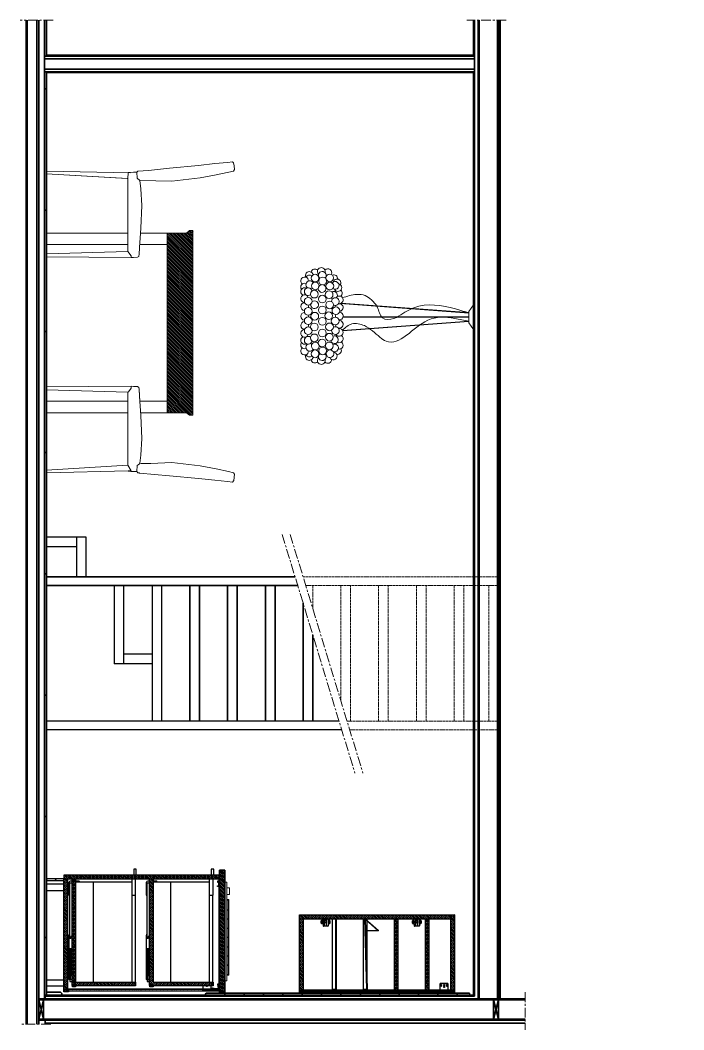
# Model space of a CAD drawing. Header units: millimetres. Extents: x 0 to 3008, y 0 to 49642.
# Drawn here: x 2322 to 2665, y 48505 to 49027 of the extents above; entities that cross this region are included whole.
import ezdxf

# ---------------------------------------------------------------- set-up
doc = ezdxf.new("R2010")
doc.units = ezdxf.units.MM
doc.linetypes.add('ACAD_ISO02W100', pattern=[15, 12, -3])
doc.linetypes.add('CENTERX2', pattern=[4, 2.5, -0.5, 0.5, -0.5])
for name, color, linetype, lineweight in [('A-ANNO-SYMBT', 1, 'ACAD_ISO02W100', 9), ('A-DOOR-FULL', 5, 'Continuous', 25), ('A-FLOR-LEVL', 5, 'Continuous', 35), ('A-FURN', 251, 'Continuous', 18), ('A-GLAZ-FULL', 5, 'Continuous', 25), ('A-LINE-GRPH', 1, 'CENTERX2', 13), ('A-WALL-FULL', 4, 'Continuous', 35)]:
    doc.layers.add(name, color=color, linetype=linetype, lineweight=lineweight)
for name, color, linetype in [('ARREDI SEZIONATI', 2, 'Continuous'), ('FINESTRE', 5, 'Continuous'), ('linee sezionate', 4, 'Continuous'), ('prospetti', 5, 'Continuous'), ('viti', 250, 'Continuous')]:
    doc.layers.add(name, color=color, linetype=linetype)

msp = doc.modelspace()

# ---------------------------------------------------------------- hatches: boundary and pattern name
at = {"layer": 'ARREDI SEZIONATI'}
h = msp.add_hatch(dxfattribs=at)
h.set_pattern_fill('ANSI31', color=256, scale=0.21, angle=-90)
h.paths.add_polyline_path([(2835.78, 48699.52), (2834.03, 48699.52), (2832.28, 48698.21), (2832.28, 48698.36), (2822.56, 48698.36), (2822.56, 48611.31), (2822.56, 48605.49), (2832.48, 48605.49), (2834.03, 48604.13), (2835.78, 48604.13)])
h.paths.add_polyline_path([(2410.98, 48917.86), (2409.23, 48917.86), (2407.67, 48916.5), (2397.76, 48916.5), (2397.76, 48885.81), (2397.76, 48823.63), (2407.67, 48823.63), (2409.23, 48822.47), (2410.98, 48822.47)])
h = msp.add_hatch(dxfattribs=at)
h.set_pattern_fill('ANSI31', color=256, scale=0.21, angle=-90)
h.paths.add_polyline_path([(2427.49, 48524.24), (2424.69, 48524.24), (2424.69, 48587.48), (2427.49, 48587.48)])
h.paths.add_polyline_path([(2422.87, 48525.73), (2345.23, 48525.73), (2345.23, 48526.18), (2422.87, 48526.18)])
h.paths.add_polyline_path([(2421.15, 48527.93), (2388.4, 48527.93), (2388.4, 48582.93), (2390.4, 48582.93), (2390.4, 48529.43), (2421.15, 48529.43)])
h.paths.add_polyline_path([(2381.15, 48527.93), (2379.4, 48527.93), (2348.4, 48527.93), (2348.4, 48529.43), (2379.4, 48529.43), (2381.15, 48529.43)])
h.paths.add_polyline_path([(2350.4, 48529.43), (2348.4, 48529.43), (2348.4, 48582.93), (2350.4, 48582.93)])
h.paths.add_polyline_path([(2346.4, 48526.18), (2345.23, 48526.18), (2345.23, 48525.73), (2346.4, 48525.73), (2346.4, 48524.93), (2344.4, 48524.93), (2344.4, 48582.93), (2346.4, 48582.93)])
h.paths.add_polyline_path([(2384.4, 48582.93), (2364.4, 48582.93), (2346.4, 48582.93), (2344.4, 48582.93), (2344.4, 48584.93), (2364.4, 48584.93), (2384.4, 48584.93)])
h.paths.add_polyline_path([(2424.4, 48582.93), (2404.4, 48582.93), (2384.4, 48582.93), (2384.4, 48584.93), (2404.4, 48584.93), (2424.4, 48584.93)])
h = msp.add_hatch(dxfattribs=at)
h.set_pattern_fill('ANSI31', color=256, angle=-90)
h.paths.add_polyline_path([(2344.4, 48581.93), (2335.35, 48581.93), (2335.35, 48582.93), (2344.4, 48582.93)])
h = msp.add_hatch(dxfattribs=at)
h.set_pattern_fill('ANSI31', color=256, scale=0.21, angle=-90)
h.paths.add_polyline_path([(2468.09, 48524.38), (2468.09, 48525.18), (2466.93, 48525.18), (2466.93, 48525.63), (2468.09, 48525.63), (2468.09, 48562.38), (2466.09, 48562.38), (2466.09, 48524.38)])
h.paths.add_polyline_path([(2545.76, 48525.18), (2545.76, 48525.63), (2466.93, 48525.63), (2466.93, 48525.18)])
h.paths.add_polyline_path([(2546.09, 48562.38), (2546.09, 48564.38), (2466.09, 48564.38), (2466.09, 48562.38), (2468.09, 48562.38)])
h.paths.add_polyline_path([(2517.09, 48525.63), (2517.09, 48562.38), (2515.09, 48562.38), (2515.09, 48525.63)])
h.paths.add_polyline_path([(2533.09, 48525.63), (2533.09, 48562.38), (2531.09, 48562.38), (2531.09, 48525.63)])
h.paths.add_polyline_path([(2545.76, 48525.63), (2545.76, 48525.18), (2544.09, 48525.18), (2544.09, 48524.38), (2546.09, 48524.38), (2546.09, 48524.97), (2546.09, 48562.38), (2544.09, 48562.38), (2544.09, 48525.63)])

# ---------------------------------------------------------------- linework, layer by layer
for p, q in [((2346.4, 48526.18), (2346.4, 48582.93)), ((2384.4, 48584.93), (2384.4, 48582.93)), ((2424.4, 48584.93), (2424.4, 48582.93)), ((2500.1, 48562.32), (2500.09, 48562.38)), ((2501.09, 48561.43), (2501.09, 48562.38)), ((2419.87, 48525.73), (2416.6, 48525.73)), ((2468.09, 48524.38), (2468.09, 48525.18)), ((2542.38, 48525.18), (2539.12, 48525.18))]:
    msp.add_line(p, q)
at = {"layer": 'A-ANNO-SYMBT', "ltscale": 0.1}
for p, q in [((2467.92, 48738.98), (2569.79, 48738.98)), ((2469.29, 48734.48), (2568.79, 48734.48)), ((2472.92, 48722.58), (2472.92, 48734.48)), ((2487.42, 48734.48), (2487.42, 48674.99)), ((2492.42, 48664.48), (2492.42, 48734.48)), ((2492.42, 48664.48), (2492.42, 48734.48)), ((2506.92, 48734.48), (2506.92, 48664.48)), ((2506.92, 48734.48), (2506.92, 48664.48)), ((2511.92, 48664.48), (2511.92, 48734.48)), ((2511.92, 48664.48), (2511.92, 48734.48)), ((2526.42, 48734.48), (2526.42, 48664.48)), ((2531.42, 48664.48), (2531.42, 48734.48)), ((2545.92, 48734.48), (2545.92, 48664.48)), ((2550.92, 48664.48), (2550.92, 48734.48)), ((2563.79, 48734.48), (2563.79, 48664.48)), ((2568.79, 48664.48), (2568.79, 48734.48)), ((2490.62, 48664.48), (2568.79, 48664.48)), ((2491.99, 48659.98), (2569.79, 48659.98))]:
    msp.add_line(p, q, dxfattribs=at)
at = {"layer": 'A-DOOR-FULL', "ltscale": 0.1}
for p, q in [((2355.88, 48759.48), (2335.38, 48759.48)), ((2350.88, 48759.48), (2350.88, 48738.98)), ((2355.88, 48738.98), (2355.88, 48759.48)), ((2350.88, 48754.48), (2335.38, 48754.48)), ((2370.38, 48734.48), (2370.38, 48694.07)), ((2375.38, 48694.07), (2375.38, 48734.48)), ((2389.88, 48734.48), (2389.88, 48664.48)), ((2394.88, 48664.48), (2394.88, 48734.48)), ((2428.92, 48664.48), (2428.92, 48734.48)), ((2433.92, 48734.48), (2433.92, 48664.48)), ((2448.42, 48664.48), (2448.42, 48734.48)), ((2453.42, 48734.48), (2453.42, 48664.48)), ((2389.88, 48699.07), (2375.38, 48699.07)), ((2389.88, 48694.07), (2370.38, 48694.07))]:
    msp.add_line(p, q, dxfattribs=at)
at = {"layer": 'A-FLOR-LEVL'}
for p, q in [((2463.78, 48738.98), (2335.41, 48738.98)), ((2465.3, 48734.48), (2335.37, 48734.48)), ((2409.42, 48734.48), (2409.42, 48664.48)), ((2414.42, 48664.48), (2414.42, 48734.48)), ((2428.92, 48734.48), (2428.92, 48664.48)), ((2433.92, 48664.48), (2433.92, 48734.48)), ((2467.92, 48725.38), (2467.92, 48664.48)), ((2472.92, 48664.48), (2472.92, 48708.97)), ((2427.07, 48523.98), (2427.92, 48523.98)), ((2437.07, 48523.98), (2437.92, 48523.98)), ((2447.07, 48523.98), (2447.92, 48523.98)), ((2457.07, 48523.98), (2457.92, 48523.98)), ((2467.07, 48523.98), (2467.92, 48523.98)), ((2477.07, 48523.98), (2477.92, 48523.98)), ((2487.07, 48523.98), (2487.92, 48523.98)), ((2497.07, 48523.98), (2497.92, 48523.98)), ((2507.07, 48523.98), (2507.92, 48523.98)), ((2517.07, 48523.98), (2517.92, 48523.98)), ((2527.07, 48523.98), (2527.92, 48523.98)), ((2537.07, 48523.98), (2537.92, 48523.98)), ((2547.07, 48523.98), (2547.92, 48523.98))]:
    msp.add_line(p, q, dxfattribs=at)
at = {"layer": 'A-FLOR-LEVL', "ltscale": 0.003}
for p, q in [((2414.42, 48664.48), (2414.42, 48734.48)), ((2428.92, 48734.48), (2428.92, 48664.48)), ((2433.92, 48664.48), (2433.92, 48734.48)), ((2448.42, 48734.48), (2448.42, 48664.48)), ((2453.42, 48664.48), (2453.42, 48734.48))]:
    msp.add_line(p, q, dxfattribs=at)
at = {"layer": 'A-FURN'}
for p, q in [((2413.9, 48951.48), (2398.92, 48950.11)), ((2422.26, 48952.45), (2413.9, 48951.48)), ((2428.87, 48953.03), (2422.26, 48952.45)), ((2431.39, 48953.42), (2428.87, 48953.03)), ((2431.98, 48952.84), (2431.39, 48953.42)), ((2432.37, 48951.28), (2431.98, 48952.84)), ((2432.56, 48949.34), (2432.37, 48951.28)), ((2377.53, 48947.59), (2377.35, 48944.68)), ((2377.72, 48947.78), (2377.53, 48947.59)), ((2380.25, 48947.98), (2377.72, 48947.78)), ((2382, 48947.98), (2380.25, 48947.98)), ((2382.49, 48948.46), (2382, 48947.97)), ((2382, 48947.97), (2382.19, 48944.87)), ((2388.03, 48948.95), (2382.49, 48948.46)), ((2398.92, 48950.11), (2388.03, 48948.95)), ((2414.67, 48945.07), (2423.04, 48946.62)), ((2423.04, 48946.62), (2431.98, 48948.56)), ((2431.98, 48948.56), (2432.56, 48949.34)), ((2377.34, 48944.67), (2377.34, 48916.5)), ((2382.19, 48944.87), (2383.66, 48943.7)), ((2384.14, 48939.43), (2383.66, 48943.7)), ((2383.66, 48943.7), (2400.09, 48943.31)), ((2400.09, 48943.31), (2414.67, 48945.07)), ((2384.53, 48930.88), (2384.14, 48939.43)), ((2384.14, 48919.03), (2384.53, 48930.88)), ((2335.4, 48916.5), (2377.34, 48916.5)), ((2377.34, 48918.83), (2377.34, 48916.5)), ((2377.34, 48916.5), (2377.34, 48906.98)), ((2383.36, 48909.12), (2383.95, 48916.5)), ((2383.95, 48916.5), (2384.14, 48919.03)), ((2383.95, 48916.5), (2397.76, 48916.5)), ((2397.76, 48916.5), (2407.67, 48916.5)), ((2397.76, 48916.5), (2397.76, 48885.81)), ((2407.67, 48916.5), (2409.23, 48917.86)), ((2409.23, 48917.86), (2410.98, 48917.86)), ((2410.98, 48917.86), (2410.98, 48885.03)), ((2410.98, 48917.86), (2410.98, 48822.47)), ((2377.34, 48910.68), (2335.4, 48910.68)), ((2383.17, 48905.43), (2383.36, 48909.12)), ((2397.76, 48910.68), (2383.49, 48910.68)), ((2397.76, 48910.68), (2397.76, 48823.63)), ((2377.34, 48906.98), (2335.4, 48905.81)), ((2335.4, 48904.27), (2379.07, 48903.88)), ((2377.34, 48906.98), (2379.08, 48904.85)), ((2379.08, 48904.85), (2379.07, 48903.88)), ((2379.07, 48903.88), (2379.07, 48904.85)), ((2380.25, 48903.87), (2382.39, 48904.07)), ((2382.39, 48904.07), (2382.98, 48904.46)), ((2382.98, 48904.85), (2383.17, 48905.43)), ((2382.98, 48904.46), (2382.98, 48904.85)), ((2379.07, 48903.88), (2380.25, 48903.87)), ((2555.89, 48866.7), (2555.89, 48879.44)), ((2553.54, 48870.15), (2553.54, 48875.99)), ((2335.4, 48837.04), (2379.08, 48837.43)), ((2379.08, 48836.46), (2377.72, 48834.52)), ((2379.08, 48837.43), (2380.25, 48837.33)), ((2379.08, 48837.43), (2379.08, 48836.46)), ((2380.25, 48837.33), (2382.39, 48837.23)), ((2382.39, 48837.23), (2382.98, 48836.84)), ((2382.98, 48836.84), (2383.17, 48835.87)), ((2377.34, 48834.32), (2335.4, 48835.49)), ((2377.72, 48834.52), (2377.34, 48834.32)), ((2377.34, 48829.66), (2377.34, 48834.32)), ((2383.17, 48835.87), (2383.36, 48832.19)), ((2383.56, 48829.66), (2383.17, 48835.87)), ((2383.36, 48832.19), (2383.56, 48829.66)), ((2335.4, 48829.66), (2377.34, 48829.66)), ((2377.34, 48796.63), (2377.34, 48829.66)), ((2384.14, 48822.28), (2383.56, 48829.66)), ((2383.56, 48829.66), (2397.76, 48829.66)), ((2377.34, 48823.63), (2335.4, 48823.63)), ((2407.67, 48823.63), (2384.03, 48823.63)), ((2384.53, 48810.42), (2384.14, 48822.28)), ((2409.23, 48822.47), (2407.67, 48823.63)), ((2410.98, 48822.47), (2409.23, 48822.47)), ((2384.14, 48801.87), (2384.53, 48810.42)), ((2383.57, 48797.71), (2384.14, 48801.87)), ((2335.4, 48794.1), (2377.34, 48796.63)), ((2377.34, 48796.63), (2379.08, 48793.71)), ((2382.19, 48796.43), (2382, 48793.32)), ((2382.78, 48796.83), (2382.19, 48796.43)), ((2383.36, 48797.41), (2382.78, 48796.83)), ((2383.57, 48797.71), (2383.36, 48797.41)), ((2384.33, 48797.6), (2383.57, 48797.71)), ((2389.2, 48797.6), (2384.33, 48797.6)), ((2400.09, 48797.99), (2389.2, 48797.6)), ((2414.67, 48796.24), (2400.09, 48797.99)), ((2423.04, 48794.69), (2414.67, 48796.24)), ((2429.45, 48793.33), (2423.04, 48794.69)), ((2377.53, 48793.71), (2335.4, 48792.74)), ((2379.08, 48793.71), (2377.53, 48793.71)), ((2377.56, 48793.68), (2377.72, 48793.52)), ((2377.72, 48793.52), (2380.25, 48793.32)), ((2378.99, 48793.42), (2380.25, 48793.32)), ((2380.25, 48793.32), (2382, 48793.32)), ((2382, 48793.32), (2382.59, 48792.74)), ((2382.59, 48792.74), (2383.17, 48792.74)), ((2383.17, 48792.74), (2383.36, 48792.55)), ((2383.36, 48792.55), (2398.92, 48791.19)), ((2398.92, 48791.19), (2413.9, 48789.83)), ((2413.9, 48789.83), (2422.26, 48788.86)), ((2431.98, 48792.65), (2429.45, 48793.33)), ((2432.56, 48791.97), (2431.98, 48792.65)), ((2432.08, 48788.66), (2432.56, 48791.97)), ((2422.26, 48788.86), (2428.87, 48788.27)), ((2428.87, 48788.27), (2431.39, 48787.89)), ((2431.39, 48787.89), (2432.08, 48788.66)), ((2427.49, 48530.23), (2427.49, 48581.23)), ((2428.39, 48581.23), (2427.49, 48581.23)), ((2428.59, 48557.48), (2428.59, 48581.01)), ((2428.59, 48581.01), (2428.59, 48530.45)), ((2428.59, 48578.36), (2429.84, 48578.36)), ((2429.85, 48578.36), (2429.85, 48574.8)), ((2429.84, 48574.8), (2428.59, 48574.8)), ((2428.59, 48572.3), (2429.27, 48572.3)), ((2428.95, 48571.98), (2428.59, 48571.98)), ((2429.17, 48571.76), (2429.17, 48567.17)), ((2429.49, 48572.08), (2429.49, 48562.26)), ((2428.59, 48566.93), (2429.17, 48566.93)), ((2428.59, 48566.75), (2429.17, 48566.75)), ((2429.17, 48567.17), (2429.17, 48562.66)), ((2428.59, 48562.26), (2429.17, 48562.26)), ((2428.59, 48562.08), (2429.17, 48562.08)), ((2429.17, 48562.66), (2429.17, 48562.26)), ((2429.17, 48562.08), (2429.17, 48557.88)), ((2429.49, 48562.26), (2429.49, 48533.32)), ((2428.59, 48557.48), (2429.17, 48557.48)), ((2428.59, 48552.82), (2428.59, 48557.3)), ((2428.59, 48557.3), (2429.17, 48557.3)), ((2429.17, 48557.88), (2429.17, 48557.48)), ((2429.17, 48557.3), (2429.17, 48553.21)), ((2428.59, 48553.03), (2428.59, 48553.03)), ((2428.59, 48552.82), (2429.17, 48552.82)), ((2428.59, 48547.81), (2428.59, 48552.63)), ((2428.59, 48552.63), (2429.17, 48552.63)), ((2429.17, 48553.21), (2429.17, 48552.82)), ((2429.17, 48552.63), (2429.17, 48548.21)), ((2427.49, 48538.47), (2427.49, 48547.81)), ((2428.59, 48547.81), (2429.17, 48547.81)), ((2428.59, 48543.14), (2428.59, 48547.63)), ((2428.59, 48547.63), (2429.17, 48547.63)), ((2429.17, 48548.21), (2429.17, 48547.81)), ((2429.17, 48547.63), (2429.17, 48543.35)), ((2428.59, 48543.14), (2429.17, 48543.14)), ((2428.59, 48538.47), (2428.59, 48542.95)), ((2428.59, 48542.95), (2429.17, 48542.95)), ((2429.17, 48543.35), (2429.17, 48543.14)), ((2429.17, 48542.95), (2429.17, 48538.47)), ((2427.49, 48530.23), (2427.49, 48538.47)), ((2428.59, 48538.47), (2429.17, 48538.47)), ((2428.59, 48530.45), (2428.59, 48538.28)), ((2428.59, 48538.28), (2429.17, 48538.28)), ((2429.17, 48538.28), (2429.17, 48533.71)), ((2427.49, 48530.23), (2428.39, 48530.23)), ((2428.95, 48533.48), (2428.59, 48533.48)), ((2429.27, 48533.16), (2428.59, 48533.16))]:
    msp.add_line(p, q, dxfattribs=at)
at = {"layer": 'A-FURN', "lineweight": 0}
for points in [[(2335.4, 48947.2), (2335.4, 48948.55)], [(2335.4, 48948.55), (2378.76, 48947.59)], [(2378.76, 48947.59), (2335.4, 48948.55), (2335.4, 48947.2), (2377.4, 48944.68)], [(2377.4, 48944.68), (2335.4, 48947.2)], [(2377.02, 48944.68), (2335.4, 48947.2), (2377.02, 48944.68), (2377.02, 48944.68)]]:
    msp.add_lwpolyline(points, dxfattribs=at)
at = {"layer": 'A-FURN'}
for points in [[(2487.12, 48880.12), (2553.54, 48875.21)], [(2487.56, 48880.3), (2553.54, 48875.46)], [(2553.54, 48875.99), (2555.89, 48879.44)], [(2553.54, 48873.03), (2488.48, 48873.03)], [(2553.54, 48873.24), (2488.54, 48873.24)], [(2488.33, 48866.25), (2553.54, 48871.06)], [(2488.43, 48866.04), (2553.54, 48870.85)], [(2553.54, 48870.15), (2555.89, 48866.7)]]:
    msp.add_lwpolyline(points, dxfattribs=at)
for centre in [(2474.12, 48893.27), (2478.03, 48891.77), (2481.69, 48893.38), (2481.72, 48889.18), (2470.55, 48881.34), (2473.74, 48885.01), (2477.86, 48882.46), (2481.36, 48884.73), (2470.55, 48876.15), (2477.86, 48876.79), (2481.66, 48879.44), (2484.84, 48876.43), (2470.55, 48871.25), (2473.97, 48873.61), (2477.86, 48870.96), (2481.16, 48873.85), (2484.49, 48871.13), (2470.55, 48866.09), (2473.7, 48868.06), (2481.56, 48868.1), (2473.74, 48862.42), (2477.86, 48864.92), (2481.51, 48862.76), (2477.74, 48859.78), (2478.03, 48855.67), (2481.5, 48858.25), (2474.12, 48854.17)]:
    msp.add_circle(centre, 1.99, dxfattribs=at)
for centre, radius, start, end in [((2477.34, 48896.72), 1.99, 343.2873, 225.3365), ((2468.69, 48891.87), 1.99, 357.2355, 233.9419), ((2471.13, 48894.65), 1.99, 9.1912, 207.1196), ((2471.22, 48892.9), 1.99, 49.8665, 155.5222), ((2474.08, 48896), 1.99, 45.6056, 169.2615), ((2477.84, 48894.73), 1.99, 315.2201, 231.9746), ((2480.71, 48896.15), 1.99, 331.7997, 139.7526), ((2480.71, 48896.15), 1.99, 242.7785, 247.2257), ((2483.74, 48893), 1.99, 354.4598, 110.1085), ((2468.69, 48888.66), 1.99, 67.187, 215.9383), ((2468.69, 48886.32), 1.99, 60.861, 246.8005), ((2470.55, 48886.28), 1.99, 8.8125, 307.9535), ((2471.37, 48889.91), 1.99, 28.7609, 236.674), ((2471.37, 48889.91), 1.99, 277.8721, 304.5752), ((2474.24, 48889.23), 1.99, 358.8953, 320.4188), ((2471.22, 48892.9), 1.99, 313.926, 324.3456), ((2477.74, 48887.9), 1.99, 98.4013, 73.047), ((2481.02, 48892.53), 1.99, 233.1731, 251.1992), ((2484.5, 48889.53), 1.99, 232.5972, 141.8854), ((2485.46, 48890.84), 1.99, 332.7846, 167.7667), ((2485.95, 48888.4), 1.99, 204.5816, 79.7394), ((2468.69, 48882.66), 1.99, 19.6027, 269.4144), ((2468.69, 48886.32), 1.99, 293.1995, 296.4164), ((2484.57, 48881.18), 1.99, 242.4994, 179.3916), ((2483.63, 48884.44), 1.99, 337.1658, 117.8211), ((2486.14, 48885.58), 1.99, 138.6343, 158.313), ((2486.6, 48882.04), 1.99, 275.4599, 146.6414), ((2486.14, 48885.58), 1.99, 250.3949, 251.1836), ((2486.14, 48885.58), 1.99, 303.5099, 49.0916), ((2468.69, 48878.61), 1.99, 89.7685, 267.4847), ((2468.69, 48878.61), 1.99, 347.3452, 21.9086), ((2473.88, 48879.54), 1.99, 169.2808, 133.7864), ((2483.63, 48884.44), 1.99, 227.7987, 254.7375), ((2486.6, 48878.08), 1.99, 144.5856, 170.5875), ((2486.6, 48878.08), 1.99, 275.9732, 101.8638), ((2486.6, 48882.04), 1.99, 259.3201, 264.5401), ((2468.69, 48873.58), 1.99, 91.4158, 266.9786), ((2468.69, 48873.58), 1.99, 349.9087, 16.9559), ((2486.6, 48873.66), 1.99, 157.0281, 196.3254), ((2486.6, 48873.66), 1.99, 264.2405, 87.8094), ((2468.69, 48868.83), 1.99, 92.5153, 270.2315), ((2468.69, 48868.83), 1.99, 338.0914, 12.6548), ((2484.63, 48866.18), 1.99, 172.4213, 123.4434), ((2486.6, 48869.4), 1.99, 187.4478, 220.0302), ((2486.6, 48869.4), 1.99, 257.0349, 93.9261), ((2468.69, 48864.77), 1.99, 90.5856, 340.3973), ((2468.69, 48861.12), 1.99, 113.1995, 299.139), ((2470.55, 48861.16), 1.99, 52.0465, 351.1875), ((2468.69, 48861.12), 1.99, 63.5836, 66.8005), ((2484.14, 48861.47), 1.99, 196.3034, 111.4821), ((2486.6, 48865.28), 1.99, 212.2925, 98.3217), ((2486.6, 48861.9), 1.99, 121.9866, 138.8156), ((2486.6, 48861.9), 1.99, 241.256, 58.0134), ((2468.69, 48858.78), 1.99, 144.0617, 292.813), ((2468.69, 48855.56), 1.99, 126.0581, 2.7645), ((2471.37, 48857.53), 1.99, 123.326, 331.2391), ((2471.37, 48857.53), 1.99, 55.4248, 82.1279), ((2474.24, 48858.21), 1.99, 39.5812, 8.6807), ((2484.2, 48857.24), 1.99, 202.9708, 115.6731), ((2486.6, 48858.6), 1.99, 149.0673, 163.6343), ((2486.6, 48858.6), 1.99, 255.6479, 56.0504), ((2471.13, 48852.78), 1.99, 152.8804, 350.8088), ((2471.22, 48854.53), 1.99, 204.4778, 310.1335), ((2471.22, 48854.53), 1.99, 35.6544, 46.074), ((2477.34, 48850.72), 1.99, 134.6635, 16.7127), ((2477.84, 48852.7), 1.99, 128.0254, 44.7799), ((2480.67, 48851.27), 1.99, 105.4737, 115.8676), ((2481.82, 48854.25), 1.99, 67.7702, 35.2413), ((2483.47, 48853.06), 1.99, 203.7033, 84.9796), ((2485.7, 48855.89), 1.99, 197.7974, 206.6547), ((2485.7, 48855.89), 1.99, 256.6574, 27.5598), ((2474.08, 48851.43), 1.99, 190.7385, 314.3944), ((2480.67, 48851.27), 1.99, 221.3528, 359.3866), ((2428.36, 48581), 0.236, 2.2831, 81.2582), ((2428.94, 48571.75), 0.238, 2.6727, 87.2754), ((2429.26, 48572.07), 0.236, 2.2831, 92.8904), ((2428.94, 48533.72), 0.238, 272.6727, 357.2754), ((2428.35, 48530.47), 0.242, 278.2141, 355.5316), ((2429.26, 48533.4), 0.236, 272.2831, 2.8904)]:
    msp.add_arc(centre, radius, start, end, dxfattribs=at)
for points, knots in [([(2488.29, 48883.09), (2490.67, 48883.92), (2494.5, 48885.17), (2500, 48884.68), (2503.52, 48881.95), (2506.93, 48878.38), (2507.72, 48871.6), (2515.12, 48871.83), (2520.32, 48875.92), (2531.81, 48881.18), (2542.12, 48878.76), (2549.47, 48876.56), (2550.82, 48876.16), (2552.18, 48875.74), (2553.54, 48875.46)], [0.008579, 0.008579, 0.008579, 0.008579, 0.116019, 0.180408, 0.234242, 0.30249, 0.392079, 0.475569, 0.553316, 0.682357, 0.995387, 0.995387, 0.995387, 1.053163, 1.053163, 1.053163, 1.053163]), ([(2488.27, 48866.35), (2489.78, 48867.77), (2493.01, 48870.64), (2501.27, 48868.88), (2505.76, 48863.98), (2516.64, 48856.32), (2528.76, 48873.91), (2541.48, 48873.38), (2546.26, 48872.45), (2548.67, 48871.99), (2551.09, 48871.34), (2553.54, 48871.06)], [0.006829, 0.006829, 0.006829, 0.006829, 0.090969, 0.184545, 0.326839, 0.380782, 0.724282, 0.925801, 0.925801, 0.925801, 1.027329, 1.027329, 1.027329, 1.027329])]:
    msp.add_open_spline(points, degree=3, knots=knots, dxfattribs=at)
at = {"layer": 'A-GLAZ-FULL'}
for p, q in [((2486.48, 48664.48), (2335.41, 48664.48)), ((2487.85, 48659.98), (2335.41, 48659.98))]:
    msp.add_line(p, q, dxfattribs=at)
at = {"layer": 'A-LINE-GRPH', "ltscale": 2}
for p, q in [((2338.85, 49026.52), (2321.81, 49026.52)), ((2572.88, 49026.52), (2552.57, 49026.52)), ((2457.09, 48760.93), (2494.69, 48637.54)), ((2461.23, 48760.93), (2498.83, 48637.54)), ((2582.6, 48524.35), (2582.6, 48504.99)), ((2337.59, 48507.98), (2321.77, 48507.98))]:
    msp.add_line(p, q, dxfattribs=at)
at = {"layer": 'A-WALL-FULL'}
for p, q in [((2324.92, 48507.98), (2324.92, 49026.52)), ((2325.35, 48507.98), (2325.35, 49026.52)), ((2330.35, 48507.98), (2330.35, 49026.52)), ((2331.35, 48507.98), (2331.35, 49026.52)), ((2334.35, 48520.98), (2334.35, 49026.52)), ((2335.42, 49007.92), (2335.42, 49026.52)), ((2555.93, 49008.36), (2555.93, 49026.52)), ((2556.43, 48522.41), (2556.43, 49026.52)), ((2558.43, 48520.91), (2558.43, 49026.52)), ((2558.93, 48520.91), (2558.93, 49026.52)), ((2568.29, 48520.91), (2568.29, 49026.52)), ((2568.79, 48520.91), (2568.79, 49026.52)), ((2569.79, 48520.91), (2569.79, 49026.52)), ((2335.34, 48522.96), (2335.41, 48999.92)), ((2555.94, 48522.96), (2555.96, 48999.46)), ((2334.36, 48991.06), (2335.41, 48991.06)), ((2334.35, 48928.42), (2335.4, 48928.42)), ((2334.35, 48865.78), (2335.39, 48865.78)), ((2334.35, 48803.15), (2335.39, 48803.15)), ((2334.35, 48740.51), (2335.39, 48740.51)), ((2334.35, 48677.87), (2335.39, 48677.87)), ((2334.35, 48615.23), (2335.39, 48615.23)), ((2424.69, 48587.48), (2427.49, 48587.48)), ((2424.69, 48587.48), (2424.69, 48524.24)), ((2427.49, 48524.24), (2427.49, 48587.48)), ((2334.35, 48552.59), (2335.39, 48552.59)), ((2342.18, 48524.46), (2335.35, 48524.46)), ((2343.35, 48522.96), (2343.35, 48523.39)), ((2417.49, 48522.98), (2417.49, 48523.52)), ((2417.92, 48523.98), (2427.07, 48523.98)), ((2424.69, 48524.24), (2427.49, 48524.24)), ((2427.49, 48522.98), (2427.49, 48523.52)), ((2427.92, 48523.98), (2437.07, 48523.98)), ((2437.49, 48522.98), (2437.49, 48523.52)), ((2437.92, 48523.98), (2447.07, 48523.98)), ((2447.49, 48522.98), (2447.49, 48523.52)), ((2447.92, 48523.98), (2457.07, 48523.98)), ((2457.49, 48522.98), (2457.49, 48523.52)), ((2457.92, 48523.98), (2467.07, 48523.98)), ((2467.49, 48522.98), (2467.49, 48523.52)), ((2467.92, 48523.98), (2477.07, 48523.98)), ((2477.49, 48522.98), (2477.49, 48523.52)), ((2477.92, 48523.98), (2487.07, 48523.98)), ((2487.49, 48522.98), (2487.49, 48523.52)), ((2487.92, 48523.98), (2497.07, 48523.98)), ((2497.49, 48522.98), (2497.49, 48523.52)), ((2497.92, 48523.98), (2507.07, 48523.98)), ((2507.49, 48522.98), (2507.49, 48523.52)), ((2507.92, 48523.98), (2517.07, 48523.98)), ((2517.49, 48522.98), (2517.49, 48523.52)), ((2517.92, 48523.98), (2527.07, 48523.98)), ((2527.49, 48522.98), (2527.49, 48523.52)), ((2527.92, 48523.98), (2537.07, 48523.98)), ((2537.49, 48522.98), (2537.49, 48523.52)), ((2537.49, 48522.98), (2537.49, 48523.52)), ((2537.92, 48523.98), (2547.07, 48523.98)), ((2547.49, 48522.98), (2547.49, 48523.52)), ((2547.49, 48522.98), (2547.49, 48523.52)), ((2547.92, 48523.98), (2553.93, 48523.98)), ((2334.69, 48520.91), (2331.35, 48520.91)), ((2331.35, 48510.48), (2331.35, 48520.48)), ((2331.35, 48520.48), (2331.35, 48510.48)), ((2331.35, 48520.41), (2334.19, 48520.41)), ((2333.85, 48510.41), (2331.35, 48520.41)), ((2331.35, 48510.41), (2333.85, 48520.41)), ((2333.85, 48520.41), (2333.85, 48510.41)), ((2333.85, 48520.41), (2582.6, 48520.41)), ((2335.69, 48522.96), (2334.35, 48522.96)), ((2334.35, 48520.91), (2582.6, 48520.91)), ((2334.69, 48522.96), (2334.69, 48520.91)), ((2334.69, 48522.41), (2556.43, 48522.41)), ((2335.34, 48522.96), (2555.94, 48522.96)), ((2568.79, 48510.41), (2566.29, 48520.41)), ((2566.29, 48520.41), (2566.29, 48510.41)), ((2566.29, 48510.41), (2568.79, 48520.41)), ((2568.79, 48520.41), (2568.79, 48510.41)), ((2325.35, 48514.23), (2325.35, 48516.73)), ((2330.35, 48516.73), (2330.35, 48514.23)), ((2331.35, 48510.42), (2582.6, 48510.41)), ((2331.35, 48509.91), (2334.69, 48509.91)), ((2334.69, 48509.91), (2334.69, 48507.91)), ((2582.6, 48509.91), (2334.69, 48509.91)), ((2582.6, 48508.41), (2334.69, 48508.41))]:
    msp.add_line(p, q, dxfattribs=at)
for points in [[(2555.93, 49008.37), (2335.42, 49008.37)], [(2556.43, 49007.92), (2334.35, 49007.92)], [(2556.43, 49006.57), (2334.35, 49006.57)], [(2556.43, 49001.27), (2334.35, 49001.27)], [(2556.43, 48999.92), (2334.35, 48999.92)], [(2555.96, 48999.46), (2335.41, 48999.5)]]:
    msp.add_lwpolyline(points, dxfattribs=at)
for centre, radius, start, end in [((2342.07, 48523.16), 1.3, 10.3305, 84.9131), ((2418.01, 48523.47), 0.521, 100.3305, 174.9131), ((2426.98, 48523.47), 0.521, 5.0869, 79.6695), ((2428.01, 48523.47), 0.521, 100.3305, 174.9131), ((2436.98, 48523.47), 0.521, 5.0869, 79.6695), ((2438.01, 48523.47), 0.521, 100.3305, 174.9131), ((2446.98, 48523.47), 0.521, 5.0869, 79.6695), ((2448.01, 48523.47), 0.521, 100.3305, 174.9131), ((2456.98, 48523.47), 0.521, 5.0869, 79.6695), ((2458.01, 48523.47), 0.521, 100.3305, 174.9131), ((2466.98, 48523.47), 0.521, 5.0869, 79.6695), ((2468.01, 48523.47), 0.521, 100.3305, 174.9131), ((2476.98, 48523.47), 0.521, 5.0869, 79.6695), ((2478.01, 48523.47), 0.521, 100.3305, 174.9131), ((2486.98, 48523.47), 0.521, 5.0869, 79.6695), ((2488.01, 48523.47), 0.521, 100.3305, 174.9131), ((2496.98, 48523.47), 0.521, 5.0869, 79.6695), ((2498.01, 48523.47), 0.521, 100.3305, 174.9131), ((2506.98, 48523.47), 0.521, 5.0869, 79.6695), ((2508.01, 48523.47), 0.521, 100.3305, 174.9131), ((2516.98, 48523.47), 0.521, 5.0869, 79.6695), ((2518.01, 48523.47), 0.521, 100.3305, 174.9131), ((2526.98, 48523.47), 0.521, 5.0869, 79.6695), ((2528.01, 48523.47), 0.521, 100.3305, 174.9131), ((2536.98, 48523.47), 0.521, 5.0869, 79.6695), ((2536.98, 48523.47), 0.521, 5.0869, 79.6695), ((2538.01, 48523.47), 0.521, 100.3305, 174.9131), ((2546.98, 48523.47), 0.521, 5.0869, 79.6695), ((2546.98, 48523.47), 0.521, 5.0869, 79.6695), ((2548.01, 48523.47), 0.521, 100.3305, 174.9131)]:
    msp.add_arc(centre, radius, start, end, dxfattribs=at)
at = {"layer": 'FINESTRE'}
for points in [[(2344.37, 48580.29), (2335.35, 48580.29), (2335.35, 48577), (2344.37, 48577)], [(2344.37, 48527.57), (2335.35, 48527.57), (2335.35, 48530.85), (2344.37, 48530.85)]]:
    msp.add_lwpolyline(points, close=True, dxfattribs=at)
at = {"layer": 'linee sezionate'}
for p, q in [((2345.34, 48582.93), (2335.34, 48582.93)), ((2344.37, 48581.93), (2335.34, 48581.93)), ((2364.4, 48584.93), (2344.4, 48584.93)), ((2344.4, 48584.93), (2344.4, 48582.93)), ((2344.4, 48524.93), (2344.4, 48582.93)), ((2344.4, 48582.93), (2364.4, 48582.93)), ((2344.7, 48582.93), (2359.1, 48582.93)), ((2346.4, 48526.18), (2346.4, 48582.93)), ((2348.4, 48582.93), (2348.4, 48527.93)), ((2350.4, 48582.93), (2350.4, 48529.43)), ((2384.4, 48584.93), (2364.4, 48584.93)), ((2364.4, 48582.93), (2384.4, 48582.93)), ((2364.7, 48582.93), (2379.1, 48582.93)), ((2384.4, 48584.93), (2384.4, 48582.93)), ((2404.4, 48584.93), (2384.4, 48584.93)), ((2384.4, 48584.93), (2384.4, 48582.93)), ((2384.4, 48582.93), (2404.4, 48582.93)), ((2384.7, 48582.93), (2399.1, 48582.93)), ((2388.4, 48582.93), (2388.4, 48527.93)), ((2390.4, 48582.93), (2390.4, 48529.43)), ((2424.4, 48584.93), (2404.4, 48584.93)), ((2404.4, 48582.93), (2424.4, 48582.93)), ((2404.7, 48582.93), (2419.1, 48582.93)), ((2424.4, 48584.93), (2424.4, 48582.93)), ((2427.49, 48584.93), (2427.49, 48578.18)), ((2466.09, 48564.38), (2546.09, 48564.38)), ((2466.09, 48524.38), (2466.09, 48564.38)), ((2466.09, 48562.38), (2546.09, 48562.38)), ((2468.09, 48525.63), (2468.09, 48562.38)), ((2515.09, 48525.63), (2515.09, 48562.38)), ((2517.09, 48525.63), (2517.09, 48562.38)), ((2531.09, 48525.63), (2531.09, 48562.38)), ((2533.09, 48525.63), (2533.09, 48562.38)), ((2544.09, 48562.38), (2544.09, 48525.63)), ((2546.09, 48564.38), (2546.09, 48524.38)), ((2379.4, 48529.43), (2348.4, 48529.43)), ((2379.4, 48529.43), (2381.15, 48529.43)), ((2381.15, 48529.43), (2381.15, 48527.93)), ((2419.4, 48529.43), (2390.4, 48529.43)), ((2419.4, 48529.43), (2421.15, 48529.43)), ((2421.15, 48529.43), (2421.15, 48527.93)), ((2346.4, 48524.93), (2344.4, 48524.93)), ((2346.4, 48524.93), (2346.4, 48525.73)), ((2348.4, 48527.93), (2379.4, 48527.93)), ((2381.15, 48527.93), (2379.4, 48527.93)), ((2388.4, 48527.93), (2419.4, 48527.93)), ((2421.15, 48527.93), (2419.4, 48527.93)), ((2546.09, 48524.38), (2466.09, 48524.38)), ((2468.09, 48524.38), (2466.09, 48524.38)), ((2468.09, 48524.38), (2468.09, 48525.18)), ((2483.09, 48525.63), (2483.09, 48525.93)), ((2483.09, 48525.93), (2485.09, 48525.93)), ((2485.09, 48525.63), (2485.09, 48525.93)), ((2499.09, 48525.63), (2499.09, 48525.93)), ((2499.09, 48525.93), (2501.09, 48525.93)), ((2501.09, 48525.63), (2501.09, 48525.93)), ((2544.09, 48525.18), (2544.09, 48524.38)), ((2546.09, 48524.97), (2546.09, 48524.38)), ((2553.93, 48523.98), (2553.93, 48522.96))]:
    msp.add_line(p, q, dxfattribs=at)
for points in [[(2422.87, 48526.18), (2422.87, 48525.73), (2345.23, 48525.73), (2345.23, 48526.18)], [(2545.76, 48525.63), (2545.76, 48525.18), (2466.93, 48525.18), (2466.93, 48525.63)]]:
    msp.add_lwpolyline(points, close=True, dxfattribs=at)
at = {"layer": 'prospetti'}
for p, q in [((2380.42, 48587.94), (2380.42, 48584.93)), ((2381.77, 48587.94), (2380.42, 48587.94)), ((2381.77, 48584.93), (2381.77, 48587.94)), ((2420.42, 48587.94), (2420.42, 48584.93)), ((2421.77, 48587.94), (2420.42, 48587.94)), ((2421.77, 48584.93), (2421.77, 48587.94)), ((2346.4, 48582.93), (2424.4, 48582.93)), ((2350.4, 48581.43), (2379.4, 48581.43)), ((2359.4, 48581.43), (2359.4, 48529.43)), ((2379.4, 48582.93), (2379.4, 48574.54)), ((2381.4, 48574.54), (2381.4, 48582.93)), ((2390.4, 48581.43), (2419.4, 48581.43)), ((2399.4, 48581.43), (2399.4, 48529.43)), ((2419.4, 48582.93), (2419.4, 48574.54)), ((2421.4, 48574.54), (2421.4, 48582.93)), ((2424.4, 48582.93), (2424.4, 48581.78)), ((2424.4, 48578.95), (2424.4, 48528.55)), ((2379.4, 48574.54), (2381.4, 48574.54)), ((2379.65, 48529.63), (2379.65, 48574.54)), ((2381.15, 48574.54), (2381.15, 48529.63)), ((2419.4, 48574.54), (2421.4, 48574.54)), ((2419.65, 48529.63), (2419.65, 48574.54)), ((2421.15, 48574.54), (2421.15, 48529.63)), ((2483.09, 48525.63), (2483.09, 48562.38)), ((2484.79, 48525.93), (2484.79, 48562.38)), ((2484.87, 48525.93), (2484.87, 48562.38)), ((2485.02, 48562.38), (2485.02, 48525.93)), ((2485.09, 48525.63), (2485.09, 48562.38)), ((2499.09, 48525.63), (2499.09, 48562.38)), ((2500.79, 48525.93), (2499.79, 48562.38)), ((2500.87, 48525.93), (2499.87, 48562.38)), ((2500.02, 48562.38), (2501.02, 48525.93)), ((2500.02, 48562.38), (2506.92, 48556.25)), ((2500.02, 48562.18), (2506.75, 48556.2)), ((2500.26, 48556.2), (2500.1, 48562.11)), ((2501.09, 48556.2), (2501.09, 48561.23)), ((2506.75, 48556.2), (2500.19, 48556.2)), ((2506.86, 48556.05), (2500.19, 48556.05)), ((2501.09, 48525.93), (2500.27, 48556.05)), ((2501.09, 48525.63), (2501.09, 48556.05)), ((2379.4, 48529.43), (2379.4, 48529.63)), ((2379.4, 48529.63), (2381.4, 48529.63)), ((2381.4, 48529.63), (2381.4, 48527.63)), ((2419.4, 48529.43), (2419.4, 48529.63)), ((2419.4, 48529.63), (2421.4, 48529.63)), ((2421.4, 48529.63), (2421.4, 48527.63)), ((2416.7, 48524.93), (2346.7, 48524.93)), ((2379.4, 48527.63), (2379.4, 48527.93)), ((2381.4, 48527.63), (2379.4, 48527.63)), ((2381.4, 48527.63), (2379.4, 48527.63)), ((2424.4, 48524.93), (2416.7, 48524.93)), ((2419.4, 48527.63), (2419.4, 48527.93)), ((2421.4, 48527.63), (2419.4, 48527.63)), ((2421.4, 48527.63), (2419.4, 48527.63)), ((2424.4, 48525.51), (2424.4, 48524.93)), ((2538.39, 48524.38), (2468.39, 48524.38)), ((2544.09, 48524.38), (2538.39, 48524.38))]:
    msp.add_line(p, q, dxfattribs=at)
msp.add_arc((2506.81, 48556.17), 0.134, 290.7802, 34.8874, dxfattribs=at)
at = {"layer": 'viti'}
for p, q in [((2347.03, 48574.61), (2347.03, 48581.25)), ((2347.25, 48580.83), (2347.25, 48553.2)), ((2347.25, 48580.83), (2348.4, 48580.83)), ((2348.4, 48581.82), (2347.67, 48581.82)), ((2348.4, 48580.83), (2348.4, 48552.53)), ((2351.96, 48581.82), (2350.4, 48581.82)), ((2387.03, 48574.61), (2387.03, 48581.25)), ((2387.25, 48580.83), (2387.25, 48553.2)), ((2387.25, 48580.83), (2388.4, 48580.83)), ((2388.4, 48581.82), (2387.67, 48581.82)), ((2391.96, 48581.82), (2390.4, 48581.82)), ((2423.72, 48581.78), (2423.72, 48581.33)), ((2424.54, 48581.78), (2423.72, 48581.78)), ((2423.72, 48581.33), (2424.1, 48581.33)), ((2424.4, 48581.64), (2423.86, 48581.64)), ((2423.86, 48581.64), (2423.86, 48581.46)), ((2423.86, 48581.46), (2424.1, 48581.46)), ((2424.1, 48581.33), (2424.1, 48581.46)), ((2424.4, 48579.09), (2424.4, 48581.64)), ((2424.4, 48581.33), (2424.4, 48581.64)), ((2424.54, 48581.78), (2424.54, 48578.95)), ((2424.54, 48581.33), (2424.54, 48581.78)), ((2423.72, 48578.95), (2423.72, 48579.4)), ((2423.72, 48579.4), (2424.1, 48579.4)), ((2424.54, 48578.95), (2423.72, 48578.95)), ((2423.86, 48579.09), (2423.86, 48579.27)), ((2423.86, 48579.27), (2424.1, 48579.27)), ((2424.4, 48579.09), (2423.86, 48579.09)), ((2424.1, 48579.4), (2424.1, 48579.27)), ((2424.4, 48579.4), (2424.4, 48579.09)), ((2424.54, 48579.4), (2424.54, 48578.95)), ((2477.31, 48560.08), (2477.31, 48561.28)), ((2477.61, 48561.58), (2478.21, 48561.58)), ((2478.21, 48559.78), (2477.61, 48559.78)), ((2477.83, 48561.26), (2478.2, 48561.26)), ((2478.2, 48560.81), (2477.83, 48560.81)), ((2477.83, 48560.56), (2478.2, 48560.56)), ((2478.2, 48560.11), (2477.83, 48560.11)), ((2478.21, 48561.58), (2478.21, 48562.18)), ((2478.21, 48559.78), (2478.21, 48558.68)), ((2480.71, 48562.38), (2478.41, 48562.38)), ((2479.06, 48558.48), (2479.06, 48562.38)), ((2480.06, 48561.38), (2479.06, 48561.38)), ((2480.06, 48561.18), (2479.06, 48561.18)), ((2480.06, 48558.48), (2480.06, 48562.38)), ((2480.91, 48561.58), (2480.91, 48562.18)), ((2480.91, 48561.58), (2481.51, 48561.58)), ((2481.51, 48559.78), (2480.91, 48559.78)), ((2480.91, 48559.78), (2480.91, 48558.68)), ((2481.26, 48561.23), (2480.94, 48561.23)), ((2480.94, 48560.83), (2481.26, 48560.83)), ((2481.26, 48560.53), (2480.94, 48560.53)), ((2480.94, 48560.13), (2481.26, 48560.13)), ((2481.81, 48561.28), (2481.81, 48560.08)), ((2524.4, 48560.08), (2524.4, 48561.28)), ((2524.7, 48561.58), (2525.3, 48561.58)), ((2525.3, 48559.78), (2524.7, 48559.78)), ((2524.93, 48561.26), (2525.3, 48561.26)), ((2525.3, 48560.81), (2524.93, 48560.81)), ((2524.93, 48560.56), (2525.3, 48560.56)), ((2525.3, 48560.11), (2524.93, 48560.11)), ((2525.3, 48561.58), (2525.3, 48562.18)), ((2525.3, 48559.78), (2525.3, 48558.68)), ((2527.8, 48562.38), (2525.5, 48562.38)), ((2526.15, 48558.48), (2526.15, 48562.38)), ((2527.15, 48561.38), (2526.15, 48561.38)), ((2527.15, 48561.18), (2526.15, 48561.18)), ((2527.15, 48558.48), (2527.15, 48562.38)), ((2528, 48561.58), (2528, 48562.18)), ((2528, 48561.58), (2528.6, 48561.58)), ((2528.6, 48559.78), (2528, 48559.78)), ((2528, 48559.78), (2528, 48558.68)), ((2528.36, 48561.23), (2528.03, 48561.23)), ((2528.03, 48560.83), (2528.36, 48560.83)), ((2528.36, 48560.53), (2528.03, 48560.53)), ((2528.03, 48560.13), (2528.36, 48560.13)), ((2528.9, 48561.28), (2528.9, 48560.08)), ((2480.71, 48558.48), (2478.41, 48558.48)), ((2527.8, 48558.48), (2525.5, 48558.48)), ((2347.4, 48553.2), (2346.89, 48553.2)), ((2346.89, 48553.2), (2346.89, 48530.96)), ((2347.03, 48553.2), (2347.03, 48553.94)), ((2347.4, 48552.2), (2347.4, 48553.2)), ((2347.93, 48552.2), (2347.4, 48552.2)), ((2348.13, 48553.2), (2347.93, 48553.2)), ((2347.93, 48553.2), (2347.93, 48552.2)), ((2348.4, 48552.53), (2348.13, 48553.2)), ((2348.4, 48551.11), (2348.4, 48529.96)), ((2387.4, 48553.2), (2386.89, 48553.2)), ((2386.89, 48553.2), (2386.89, 48530.96)), ((2387.03, 48553.2), (2387.03, 48553.94)), ((2387.4, 48552.2), (2387.4, 48553.2)), ((2387.93, 48552.2), (2387.4, 48552.2)), ((2388.13, 48553.2), (2387.93, 48553.2)), ((2387.93, 48553.2), (2387.93, 48552.2)), ((2388.4, 48552.53), (2388.13, 48553.2)), ((2347.51, 48546.8), (2346.89, 48546.8)), ((2347.06, 48531.13), (2347.06, 48546.8)), ((2347.34, 48531.13), (2347.34, 48546.8)), ((2348.4, 48546.8), (2347.51, 48546.8)), ((2347.51, 48546.8), (2347.51, 48533.13)), ((2348.23, 48533.13), (2348.23, 48546.8)), ((2387.51, 48546.8), (2386.89, 48546.8)), ((2387.06, 48531.13), (2387.06, 48546.8)), ((2387.34, 48531.13), (2387.34, 48546.8)), ((2388.4, 48546.8), (2387.51, 48546.8)), ((2387.51, 48546.8), (2387.51, 48533.13)), ((2388.23, 48533.13), (2388.23, 48546.8)), ((2347.16, 48530.96), (2346.89, 48530.96)), ((2347.16, 48531.13), (2347.06, 48531.13)), ((2347.16, 48530.96), (2347.16, 48531.13)), ((2347.24, 48530.96), (2347.24, 48531.13)), ((2347.24, 48531.13), (2347.34, 48531.13)), ((2348.4, 48530.96), (2347.24, 48530.96)), ((2347.44, 48530.96), (2347.44, 48529.96)), ((2347.44, 48529.96), (2348.4, 48529.96)), ((2347.51, 48533.13), (2348.23, 48533.13)), ((2347.51, 48530.96), (2347.51, 48532.96)), ((2347.51, 48532.96), (2348.4, 48532.96)), ((2347.51, 48532.96), (2347.51, 48530.96)), ((2347.64, 48529.96), (2347.64, 48530.96)), ((2387.16, 48530.96), (2386.89, 48530.96)), ((2387.16, 48531.13), (2387.06, 48531.13)), ((2387.16, 48530.96), (2387.16, 48531.13)), ((2387.24, 48530.96), (2387.24, 48531.13)), ((2387.24, 48531.13), (2387.34, 48531.13)), ((2388.4, 48530.96), (2387.24, 48530.96)), ((2387.44, 48530.96), (2387.44, 48529.96)), ((2387.44, 48529.96), (2388.4, 48529.96)), ((2387.51, 48533.13), (2388.23, 48533.13)), ((2387.51, 48530.96), (2387.51, 48532.96)), ((2387.51, 48532.96), (2388.4, 48532.96)), ((2387.51, 48532.96), (2387.51, 48530.96)), ((2387.64, 48529.96), (2387.64, 48530.96)), ((2420.23, 48529.43), (2416.23, 48529.43)), ((2423.72, 48528.55), (2423.72, 48528.1)), ((2424.58, 48528.55), (2423.72, 48528.55)), ((2424.4, 48528.41), (2423.86, 48528.41)), ((2423.86, 48528.41), (2423.86, 48528.23)), ((2424.28, 48528.25), (2424.36, 48528.41)), ((2424.36, 48528.41), (2424.4, 48528.1)), ((2424.4, 48525.86), (2424.4, 48528.41)), ((2424.4, 48528.1), (2424.4, 48528.41)), ((2424.58, 48528.55), (2424.59, 48526.17)), ((2424.58, 48528.1), (2424.58, 48528.55)), ((2538.75, 48525.63), (2538.75, 48528.89)), ((2542.75, 48528.89), (2538.75, 48528.89)), ((2542.75, 48528.89), (2542.75, 48525.63)), ((2344.4, 48524.73), (2344.4, 48524.93)), ((2346.7, 48524.73), (2344.4, 48524.73)), ((2344.4, 48524.53), (2344.4, 48524.73)), ((2346.7, 48524.53), (2344.4, 48524.53)), ((2344.4, 48524.53), (2344.4, 48524.53)), ((2345.22, 48524.63), (2345.41, 48524.73)), ((2345.88, 48524.63), (2345.22, 48524.63)), ((2345.66, 48524.73), (2345.87, 48524.63)), ((2346.7, 48525.73), (2346.7, 48524.73)), ((2346.7, 48524.73), (2346.7, 48524.53)), ((2348.8, 48527.19), (2348.8, 48527.93)), ((2350.4, 48527.19), (2348.8, 48527.19)), ((2350.4, 48527.93), (2350.4, 48527.19)), ((2388.8, 48527.93), (2388.8, 48527.19)), ((2388.8, 48527.19), (2388.8, 48527.93)), ((2388.8, 48527.77), (2388.8, 48527.93)), ((2390.4, 48527.19), (2388.8, 48527.19)), ((2390.4, 48527.93), (2390.4, 48527.19)), ((2416.23, 48526.18), (2416.23, 48527.93)), ((2416.23, 48525.43), (2416.23, 48525.73)), ((2416.23, 48525.63), (2416.6, 48525.73)), ((2416.23, 48525.43), (2416.6, 48525.53)), ((2420.23, 48525.43), (2416.23, 48525.43)), ((2419.87, 48525.73), (2416.6, 48525.73)), ((2419.87, 48525.53), (2416.6, 48525.53)), ((2419.53, 48525.23), (2419.53, 48525.23)), ((2420.23, 48525.63), (2419.87, 48525.73)), ((2420.23, 48525.43), (2419.87, 48525.53)), ((2420.23, 48527.63), (2420.23, 48526.18)), ((2420.23, 48525.73), (2420.23, 48525.43)), ((2420.51, 48525.6), (2421.12, 48525.72)), ((2420.51, 48525.51), (2420.51, 48525.6)), ((2420.51, 48525.51), (2424.69, 48525.51)), ((2421.1, 48526.57), (2421.19, 48526.65)), ((2421.29, 48526.46), (2421.1, 48526.57)), ((2421.12, 48525.72), (2423.23, 48525.72)), ((2421.19, 48526.65), (2421.67, 48526.57)), ((2421.73, 48526.28), (2421.29, 48526.46)), ((2421.67, 48526.57), (2421.88, 48526.46)), ((2422.33, 48526.19), (2421.73, 48526.28)), ((2421.88, 48526.46), (2422.27, 48526.39)), ((2422.27, 48526.39), (2422.86, 48526.4)), ((2422.93, 48526.18), (2422.33, 48526.19)), ((2422.86, 48526.4), (2423.78, 48526.4)), ((2423.23, 48526.18), (2422.93, 48526.18)), ((2423.23, 48525.72), (2423.23, 48526.18)), ((2423.72, 48528.1), (2424.1, 48528.1)), ((2423.72, 48525.72), (2423.72, 48526.17)), ((2423.72, 48526.17), (2424.1, 48526.17)), ((2423.72, 48525.72), (2423.72, 48526.17)), ((2424.28, 48526.17), (2423.72, 48526.17)), ((2423.72, 48525.72), (2423.72, 48526.17)), ((2423.72, 48526.17), (2424.1, 48526.17)), ((2424.62, 48525.72), (2423.72, 48525.72)), ((2424.69, 48525.72), (2423.72, 48525.72)), ((2424.54, 48525.72), (2423.72, 48525.72)), ((2424.17, 48526.39), (2423.78, 48526.4)), ((2423.86, 48528.23), (2424.1, 48528.23)), ((2423.86, 48525.86), (2423.86, 48526.04)), ((2423.86, 48526.04), (2424.1, 48526.04)), ((2424.4, 48525.86), (2423.86, 48525.86)), ((2424.1, 48528.1), (2424.1, 48528.23)), ((2424.1, 48526.17), (2424.1, 48526.04)), ((2424.12, 48527.3), (2424.21, 48528.06)), ((2424.14, 48526.86), (2424.12, 48527.3)), ((2424.18, 48526.64), (2424.14, 48526.86)), ((2424.17, 48526.39), (2424.18, 48526.64)), ((2424.21, 48528.06), (2424.28, 48528.25)), ((2424.4, 48526.3), (2424.28, 48526.17)), ((2424.33, 48527.72), (2424.3, 48527.52)), ((2424.3, 48527.52), (2424.31, 48527.17)), ((2424.31, 48527.17), (2424.35, 48526.75)), ((2424.4, 48528.1), (2424.33, 48527.72)), ((2424.35, 48526.75), (2424.4, 48526.59)), ((2424.4, 48526.71), (2424.4, 48526.3)), ((2424.4, 48526.17), (2424.4, 48525.86)), ((2424.59, 48526.17), (2424.59, 48525.72)), ((2424.69, 48525.51), (2424.69, 48525.72)), ((2466.09, 48524.18), (2466.09, 48524.38)), ((2468.39, 48524.18), (2466.09, 48524.18)), ((2466.09, 48523.98), (2466.09, 48524.18)), ((2468.39, 48523.98), (2466.09, 48523.98)), ((2466.09, 48523.98), (2466.09, 48523.98)), ((2466.92, 48524.08), (2467.1, 48524.18)), ((2467.57, 48524.08), (2466.92, 48524.08)), ((2467.36, 48524.18), (2467.56, 48524.08)), ((2468.39, 48525.18), (2468.39, 48524.18)), ((2468.39, 48524.18), (2468.39, 48523.98)), ((2538.75, 48524.89), (2538.75, 48525.18)), ((2538.75, 48525.09), (2539.12, 48525.18)), ((2538.75, 48524.89), (2539.12, 48524.98)), ((2542.75, 48524.89), (2538.75, 48524.89)), ((2542.38, 48525.18), (2539.12, 48525.18)), ((2542.38, 48524.98), (2539.12, 48524.98)), ((2542.05, 48524.69), (2542.05, 48524.69)), ((2542.75, 48525.09), (2542.38, 48525.18)), ((2542.75, 48524.89), (2542.38, 48524.98)), ((2542.75, 48525.18), (2542.75, 48524.89))]:
    msp.add_line(p, q, dxfattribs=at)
for points in [[(2345.52, 48524.69), (2345.39, 48524.69), (2345.39, 48524.63), (2345.39, 48524.63)], [(2345.58, 48524.63), (2345.58, 48524.69), (2345.52, 48524.69), (2345.52, 48524.63)], [(2345.71, 48524.63), (2345.71, 48524.63), (2345.71, 48524.69), (2345.58, 48524.69)], [(2467.22, 48524.15), (2467.09, 48524.15), (2467.09, 48524.08), (2467.09, 48524.08)], [(2467.27, 48524.08), (2467.27, 48524.15), (2467.22, 48524.15), (2467.22, 48524.08)], [(2467.4, 48524.08), (2467.4, 48524.08), (2467.4, 48524.15), (2467.27, 48524.15)]]:
    msp.add_lwpolyline(points, dxfattribs=at)
for centre, radius in [((2479.56, 48560.33), 0.2), ((2526.65, 48560.33), 0.2), ((2539.29, 48528.26), 0.186), ((2540.75, 48528.26), 0.186), ((2542.21, 48528.26), 0.186), ((2418.23, 48527.53), 0.186), ((2539.29, 48527.63), 0.186), ((2540.75, 48527.63), 0.186), ((2540.75, 48526.99), 0.186), ((2542.21, 48527.63), 0.186)]:
    msp.add_circle(centre, radius, dxfattribs=at)
for centre, radius, start, end in [((2347.71, 48581.14), 0.69, 92.9412, 170.1459), ((2351.92, 48581.14), 0.69, 24.997, 87.0588), ((2387.71, 48581.14), 0.69, 92.9412, 170.1459), ((2391.92, 48581.14), 0.69, 24.997, 87.0588), ((2347.71, 48574.73), 0.69, 189.8541, 228.4564), ((2387.71, 48574.73), 0.69, 189.8541, 228.4564), ((2477.61, 48561.28), 0.3, 90, 180), ((2477.61, 48560.08), 0.3, 180, 270), ((2477.83, 48561.03), 0.225, 90, 180), ((2477.83, 48561.03), 0.225, 180, 270), ((2477.83, 48560.33), 0.225, 90, 180), ((2477.83, 48560.33), 0.225, 180, 270), ((2478.2, 48561.03), 0.225, 0, 90), ((2478.2, 48561.03), 0.225, 270, 0), ((2478.2, 48560.33), 0.225, 0, 90), ((2478.2, 48560.33), 0.225, 270, 0), ((2478.41, 48562.18), 0.2, 90, 180), ((2480.71, 48562.18), 0.2, 0, 90), ((2480.94, 48561.03), 0.2, 90, 180), ((2480.94, 48561.03), 0.2, 180, 270), ((2480.94, 48560.33), 0.2, 90, 180), ((2480.94, 48560.33), 0.2, 180, 270), ((2481.26, 48561.03), 0.2, 0, 90), ((2481.26, 48561.03), 0.2, 270, 0), ((2481.26, 48560.33), 0.2, 0, 90), ((2481.26, 48560.33), 0.2, 270, 0), ((2481.51, 48561.28), 0.3, 0, 90), ((2481.51, 48560.08), 0.3, 270, 0), ((2524.7, 48561.28), 0.3, 90, 180), ((2524.7, 48560.08), 0.3, 180, 270), ((2524.93, 48561.03), 0.225, 90, 180), ((2524.93, 48561.03), 0.225, 180, 270), ((2524.93, 48560.33), 0.225, 90, 180), ((2524.93, 48560.33), 0.225, 180, 270), ((2525.5, 48562.18), 0.2, 90, 180), ((2525.3, 48561.03), 0.225, 0, 90), ((2525.3, 48561.03), 0.225, 270, 0), ((2525.3, 48560.33), 0.225, 0, 90), ((2525.3, 48560.33), 0.225, 270, 0), ((2527.8, 48562.18), 0.2, 0, 90), ((2528.03, 48561.03), 0.2, 90, 180), ((2528.03, 48561.03), 0.2, 180, 270), ((2528.03, 48560.33), 0.2, 90, 180), ((2528.03, 48560.33), 0.2, 180, 270), ((2528.36, 48561.03), 0.2, 0, 90), ((2528.36, 48561.03), 0.2, 270, 0), ((2528.36, 48560.33), 0.2, 0, 90), ((2528.36, 48560.33), 0.2, 270, 0), ((2528.6, 48561.28), 0.3, 0, 90), ((2528.6, 48560.08), 0.3, 270, 0), ((2478.41, 48558.68), 0.2, 180, 270), ((2480.71, 48558.68), 0.2, 270, 0), ((2525.5, 48558.68), 0.2, 180, 270), ((2527.8, 48558.68), 0.2, 270, 0), ((2347.71, 48553.82), 0.69, 131.5436, 170.1459), ((2387.71, 48553.82), 0.69, 131.5436, 170.1459)]:
    msp.add_arc(centre, radius, start, end, dxfattribs=at)

doc.saveas('drawing.dxf')
